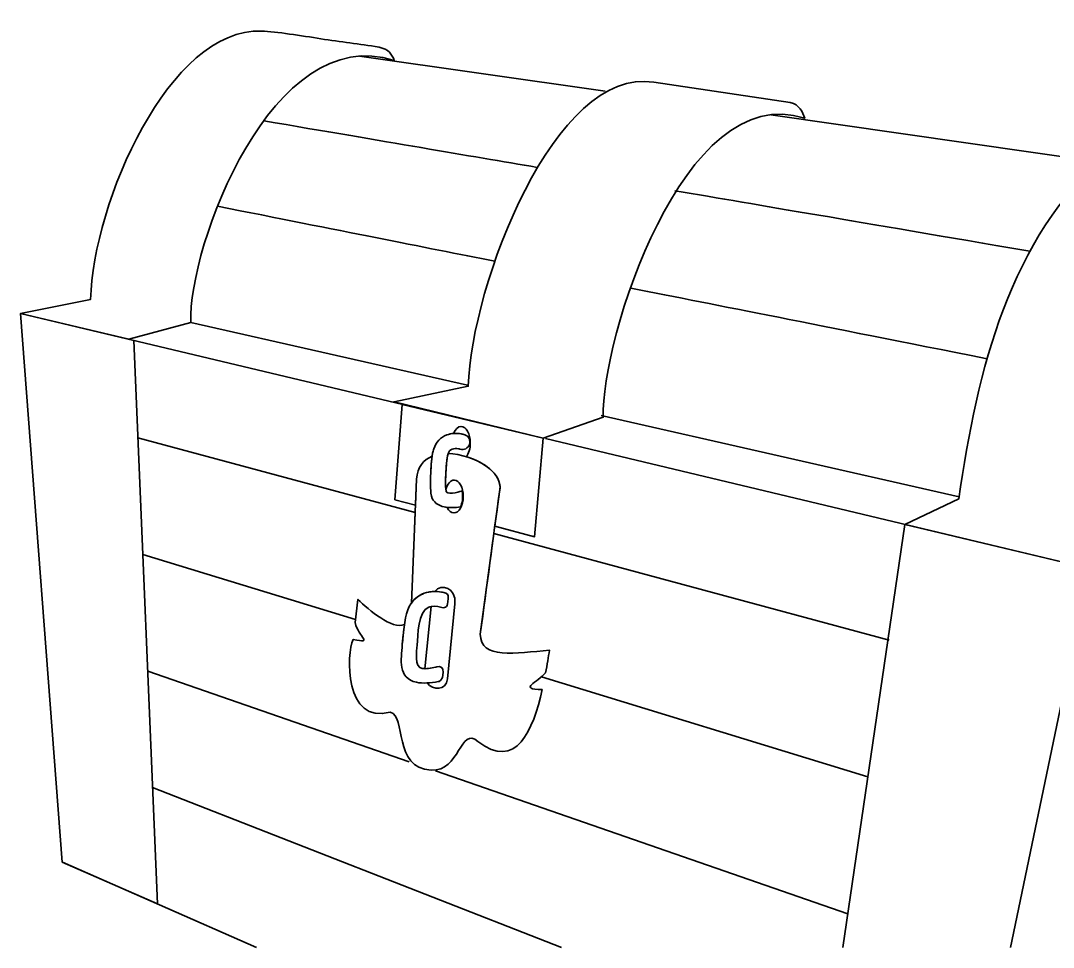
# Model space of a CAD drawing. Header units: centimetres. Extents: x -21.3 to 21.2, y -15.2 to 14.8.
# Drawn here: x 5.484 to 7.396, y -2.144 to -0.428 of the extents above; entities that cross this region are included whole.
import ezdxf

# ---------------------------------------------------------------- set-up
doc = ezdxf.new("R2010")
doc.units = ezdxf.units.CM
doc.header["$MEASUREMENT"] = 0
doc.layers.add('layer 1', color=7, linetype='Continuous')

msp = doc.modelspace()

# ---------------------------------------------------------------- linework, layer by layer
at = {"layer": 'layer 1', "color": 29, "lineweight": 35}
for points, knots in [([(5.68419, -1.01835), (5.68419, -1.01835), (5.48375, -0.97049), (5.48375, -0.97049), (5.48375, -0.97049), (5.48375, -0.97049), (5.61318, -0.94467), (5.61318, -0.94467), (5.61318, -0.94467), (5.61828, -0.7655), (5.75858, -0.44114), (5.93021, -0.44789), (5.93021, -0.44789), (5.95677, -0.44893), (6.00441, -0.45624), (6.03933, -0.46196), (6.03933, -0.46196), (6.07688, -0.46812), (6.11013, -0.47117), (6.14734, -0.47754), (6.14734, -0.47754), (6.16459, -0.48084), (6.17173, -0.49112), (6.17552, -0.50214), (6.17552, -0.50214), (5.94984, -0.42844), (5.79395, -0.84677), (5.79861, -0.98726), (5.79861, -0.98726), (5.79861, -0.98726), (5.68419, -1.01835), (5.68419, -1.01835)], [0, 0, 0, 0, 0.1111111, 0.1111111, 0.1111111, 0.1111111, 0.2222222, 0.2222222, 0.2222222, 0.2222222, 0.3333333, 0.3333333, 0.3333333, 0.3333333, 0.4444444, 0.4444444, 0.4444444, 0.4444444, 0.5555556, 0.5555556, 0.5555556, 0.5555556, 0.6666667, 0.6666667, 0.6666667, 0.6666667, 0.7777778, 0.7777778, 0.7777778, 0.7777778, 1, 1, 1, 1]), ([(6.45135, -1.2015), (6.45135, -1.2015), (6.17518, -1.13416), (6.17518, -1.13416), (6.17518, -1.13416), (6.17518, -1.13416), (6.31259, -1.10535), (6.31259, -1.10535), (6.31259, -1.10535), (6.31792, -0.91727), (6.47334, -0.51239), (6.65588, -0.54238), (6.65588, -0.54238), (6.65588, -0.54238), (6.90862, -0.58023), (6.90862, -0.58023), (6.90862, -0.58023), (6.92585, -0.58354), (6.93179, -0.59821), (6.93558, -0.60922), (6.93558, -0.60922), (6.70992, -0.53551), (6.55782, -1.02226), (6.56249, -1.16275), (6.56249, -1.16275), (6.56249, -1.16275), (6.45135, -1.2015), (6.45135, -1.2015)], [0, 0, 0, 0, 0.125, 0.125, 0.125, 0.125, 0.25, 0.25, 0.25, 0.25, 0.375, 0.375, 0.375, 0.375, 0.5, 0.5, 0.5, 0.5, 0.625, 0.625, 0.625, 0.625, 0.75, 0.75, 0.75, 0.75, 1, 1, 1, 1]), ([(7.46312, -1.44304), (7.46312, -1.44304), (7.12066, -1.36128), (7.12066, -1.36128), (7.12066, -1.36128), (7.12066, -1.36128), (7.2208, -1.31399), (7.2208, -1.31399), (7.2208, -1.31399), (7.25499, -1.07391), (7.31583, -0.83026), (7.49512, -0.67556), (7.49512, -0.67556), (7.50964, -0.66312), (7.52886, -0.66284), (7.55492, -0.66513), (7.55492, -0.66513), (7.55492, -0.66513), (7.84721, -0.70224), (7.84721, -0.70224), (7.84721, -0.70224), (7.86655, -0.70595), (7.87468, -0.71657), (7.87893, -0.72895), (7.87893, -0.72895), (7.82196, -0.69217), (7.72601, -0.82367), (7.68329, -0.93459), (7.68329, -0.93459), (7.62738, -1.07974), (7.5848, -1.24257), (7.56072, -1.39209), (7.56072, -1.39209), (7.56072, -1.39209), (7.46312, -1.44304), (7.46312, -1.44304)], [0, 0, 0, 0, 0.1, 0.1, 0.1, 0.1, 0.2, 0.2, 0.2, 0.2, 0.3, 0.3, 0.3, 0.3, 0.4, 0.4, 0.4, 0.4, 0.5, 0.5, 0.5, 0.5, 0.6, 0.6, 0.6, 0.6, 0.7, 0.7, 0.7, 0.7, 0.8, 0.8, 0.8, 0.8, 1, 1, 1, 1]), ([(5.73719, -2.06372), (5.73719, -2.06372), (5.56087, -1.98639), (5.56087, -1.98639), (5.56087, -1.98639), (5.56087, -1.98639), (5.48375, -0.97049), (5.48375, -0.97049), (5.48375, -0.97049), (5.48375, -0.97049), (5.6934, -1.02054), (5.6934, -1.02054), (5.6934, -1.02054), (5.6934, -1.02054), (5.73719, -2.06372), (5.73719, -2.06372)], [0, 0, 0, 0, 0.2, 0.2, 0.2, 0.2, 0.4, 0.4, 0.4, 0.4, 0.6, 0.6, 0.6, 0.6, 1, 1, 1, 1]), ([(6.24566, -1.23512), (6.24566, -1.23512), (6.24656, -1.22951), (6.24656, -1.22951), (6.24656, -1.22951), (6.24704, -1.22674), (6.24774, -1.22403), (6.24863, -1.22139), (6.24863, -1.22139), (6.25274, -1.2091), (6.26082, -1.20002), (6.27305, -1.19552), (6.27305, -1.19552), (6.277, -1.19406), (6.2812, -1.1932), (6.28546, -1.19286), (6.28546, -1.19286), (6.28853, -1.18498), (6.29362, -1.1798), (6.29939, -1.1798), (6.29939, -1.1798), (6.30877, -1.1798), (6.31637, -1.19343), (6.31637, -1.21027), (6.31637, -1.21027), (6.31637, -1.22089), (6.31334, -1.23023), (6.30877, -1.23569), (6.30877, -1.23569), (6.34575, -1.24685), (6.37811, -1.27346), (6.37029, -1.30106), (6.37029, -1.30106), (6.37029, -1.30106), (6.36175, -1.36472), (6.36175, -1.36472), (6.36175, -1.36472), (6.36175, -1.36472), (6.43523, -1.38423), (6.43523, -1.38423), (6.43523, -1.38423), (6.43523, -1.38423), (6.45135, -1.2015), (6.45135, -1.2015), (6.45135, -1.2015), (6.45135, -1.2015), (6.19008, -1.13913), (6.19008, -1.13913), (6.19008, -1.13913), (6.19008, -1.13913), (6.17684, -1.31561), (6.17684, -1.31561), (6.17684, -1.31561), (6.17684, -1.31561), (6.21485, -1.3257), (6.21485, -1.3257), (6.21485, -1.3257), (6.21485, -1.3257), (6.21687, -1.27745), (6.21687, -1.27745), (6.21687, -1.27745), (6.21819, -1.25501), (6.2296, -1.24163), (6.24566, -1.23512)], [0, 0, 0, 0, 0.0588235, 0.0588235, 0.0588235, 0.0588235, 0.1176471, 0.1176471, 0.1176471, 0.1176471, 0.1764706, 0.1764706, 0.1764706, 0.1764706, 0.2352941, 0.2352941, 0.2352941, 0.2352941, 0.2941176, 0.2941176, 0.2941176, 0.2941176, 0.3529412, 0.3529412, 0.3529412, 0.3529412, 0.4117647, 0.4117647, 0.4117647, 0.4117647, 0.4705882, 0.4705882, 0.4705882, 0.4705882, 0.5294118, 0.5294118, 0.5294118, 0.5294118, 0.5882353, 0.5882353, 0.5882353, 0.5882353, 0.6470588, 0.6470588, 0.6470588, 0.6470588, 0.7058824, 0.7058824, 0.7058824, 0.7058824, 0.7647059, 0.7647059, 0.7647059, 0.7647059, 0.8235294, 0.8235294, 0.8235294, 0.8235294, 0.8823529, 0.8823529, 0.8823529, 0.8823529, 1, 1, 1, 1]), ([(7.0918, -1.57534), (7.0918, -1.57534), (6.35991, -1.37827), (6.35991, -1.37827), (6.35991, -1.37827), (6.35991, -1.37827), (6.3349, -1.56425), (6.3349, -1.56425), (6.3349, -1.56425), (6.33414, -1.61261), (6.4008, -1.59855), (6.46299, -1.59443), (6.46299, -1.59443), (6.46087, -1.60663), (6.45853, -1.62092), (6.45571, -1.63609), (6.45571, -1.63609), (6.44152, -1.65357), (6.4034, -1.66616), (6.44938, -1.66722), (6.44938, -1.66722), (6.43252, -1.74231), (6.40149, -1.81846), (6.33042, -1.76297), (6.33042, -1.76297), (6.29734, -1.73432), (6.29732, -1.81919), (6.24371, -1.81634), (6.24371, -1.81634), (6.17215, -1.81253), (6.19887, -1.71584), (6.16822, -1.70902), (6.16822, -1.70902), (6.08291, -1.73213), (6.08674, -1.60027), (6.09955, -1.57429), (6.09955, -1.57429), (6.13831, -1.58206), (6.10917, -1.57094), (6.10332, -1.54314), (6.10332, -1.54314), (6.10332, -1.54314), (6.10823, -1.50025), (6.10823, -1.50025), (6.10823, -1.50025), (6.12901, -1.5199), (6.17137, -1.55659), (6.1943, -1.5466), (6.1943, -1.5466), (6.19232, -1.5597), (6.19126, -1.57348), (6.19045, -1.58371), (6.19045, -1.58371), (6.18826, -1.61196), (6.18188, -1.64611), (6.21685, -1.65366), (6.21685, -1.65366), (6.22234, -1.65483), (6.2291, -1.65517), (6.23624, -1.65483), (6.23624, -1.65483), (6.24706, -1.66837), (6.27161, -1.67028), (6.27389, -1.64743), (6.27389, -1.64743), (6.27389, -1.64743), (6.28773, -1.50838), (6.28773, -1.50838), (6.28773, -1.50838), (6.29076, -1.47805), (6.26254, -1.47023), (6.25036, -1.48545), (6.25036, -1.48545), (6.24425, -1.48552), (6.23756, -1.48644), (6.23101, -1.48882), (6.23101, -1.48882), (6.2222, -1.49202), (6.21377, -1.49761), (6.20731, -1.50685), (6.20731, -1.50685), (6.20731, -1.50685), (6.2143, -1.33906), (6.2143, -1.33906), (6.2143, -1.33906), (6.2143, -1.33906), (5.70097, -1.20084), (5.70097, -1.20084)], [0, 0, 0, 0, 0.0434783, 0.0434783, 0.0434783, 0.0434783, 0.0869565, 0.0869565, 0.0869565, 0.0869565, 0.1304348, 0.1304348, 0.1304348, 0.1304348, 0.173913, 0.173913, 0.173913, 0.173913, 0.2173913, 0.2173913, 0.2173913, 0.2173913, 0.2608696, 0.2608696, 0.2608696, 0.2608696, 0.3043478, 0.3043478, 0.3043478, 0.3043478, 0.3478261, 0.3478261, 0.3478261, 0.3478261, 0.3913043, 0.3913043, 0.3913043, 0.3913043, 0.4347826, 0.4347826, 0.4347826, 0.4347826, 0.4782609, 0.4782609, 0.4782609, 0.4782609, 0.5217391, 0.5217391, 0.5217391, 0.5217391, 0.5652174, 0.5652174, 0.5652174, 0.5652174, 0.6086957, 0.6086957, 0.6086957, 0.6086957, 0.6521739, 0.6521739, 0.6521739, 0.6521739, 0.6956522, 0.6956522, 0.6956522, 0.6956522, 0.7391304, 0.7391304, 0.7391304, 0.7391304, 0.7826087, 0.7826087, 0.7826087, 0.7826087, 0.826087, 0.826087, 0.826087, 0.826087, 0.8695652, 0.8695652, 0.8695652, 0.8695652, 0.9130435, 0.9130435, 0.9130435, 0.9130435, 1, 1, 1, 1]), ([(6.26823, -1.32895), (6.25711, -1.32657), (6.24741, -1.32049), (6.24449, -1.30906), (6.24449, -1.30906), (6.24449, -1.30906), (6.2444, -1.30876), (6.2444, -1.30876), (6.2444, -1.30876), (6.24427, -1.30825), (6.24414, -1.30776), (6.24406, -1.30724), (6.24406, -1.30724), (6.24216, -1.29623), (6.24242, -1.28279), (6.24281, -1.27161), (6.24281, -1.27161), (6.24328, -1.25801), (6.24418, -1.24291), (6.24656, -1.22951), (6.24656, -1.22951), (6.24704, -1.22674), (6.24774, -1.22403), (6.24863, -1.22139), (6.24863, -1.22139), (6.25274, -1.20913), (6.26084, -1.20002), (6.27305, -1.19552), (6.27305, -1.19552), (6.28131, -1.19248), (6.29067, -1.19202), (6.29929, -1.19354), (6.29929, -1.19354), (6.30158, -1.19396), (6.30387, -1.19453), (6.30608, -1.19526), (6.30608, -1.19526), (6.31343, -1.19773), (6.31739, -1.20569), (6.31492, -1.21303), (6.31492, -1.21303), (6.31247, -1.22037), (6.30451, -1.22434), (6.29716, -1.22188), (6.29716, -1.22188), (6.2963, -1.22158), (6.29532, -1.22139), (6.29444, -1.22123), (6.29444, -1.22123), (6.29068, -1.22058), (6.28635, -1.22056), (6.28272, -1.22188), (6.28272, -1.22188), (6.27882, -1.22334), (6.27653, -1.22643), (6.27524, -1.2303), (6.27524, -1.2303), (6.27479, -1.23161), (6.27447, -1.233), (6.27425, -1.23435), (6.27425, -1.23435), (6.27114, -1.25169), (6.269, -1.28328), (6.27149, -1.30082), (6.27149, -1.30082), (6.27776, -1.30821), (6.30036, -1.29891), (6.3013, -1.29948), (6.3013, -1.29948), (6.30321, -1.31191), (6.30159, -1.32243), (6.29805, -1.32852), (6.29805, -1.32852), (6.28886, -1.33044), (6.2774, -1.33091), (6.26823, -1.32895)], [0, 0, 0, 0, 0.05, 0.05, 0.05, 0.05, 0.1, 0.1, 0.1, 0.1, 0.15, 0.15, 0.15, 0.15, 0.2, 0.2, 0.2, 0.2, 0.25, 0.25, 0.25, 0.25, 0.3, 0.3, 0.3, 0.3, 0.35, 0.35, 0.35, 0.35, 0.4, 0.4, 0.4, 0.4, 0.45, 0.45, 0.45, 0.45, 0.5, 0.5, 0.5, 0.5, 0.55, 0.55, 0.55, 0.55, 0.6, 0.6, 0.6, 0.6, 0.65, 0.65, 0.65, 0.65, 0.7, 0.7, 0.7, 0.7, 0.75, 0.75, 0.75, 0.75, 0.8, 0.8, 0.8, 0.8, 0.85, 0.85, 0.85, 0.85, 0.9, 0.9, 0.9, 0.9, 1, 1, 1, 1]), ([(6.21687, -1.27745), (6.21687, -1.27745), (6.20731, -1.50685), (6.20731, -1.50685), (6.20731, -1.50685), (6.21377, -1.49761), (6.2222, -1.49202), (6.23101, -1.48882), (6.23101, -1.48882), (6.23756, -1.48644), (6.24425, -1.48552), (6.25036, -1.48545), (6.25036, -1.48545), (6.26254, -1.47023), (6.29076, -1.47805), (6.28773, -1.50838), (6.28773, -1.50838), (6.28773, -1.50838), (6.27389, -1.64743), (6.27389, -1.64743), (6.27389, -1.64743), (6.27161, -1.67028), (6.24706, -1.66837), (6.23624, -1.65483), (6.23624, -1.65483), (6.2291, -1.65517), (6.22234, -1.65483), (6.21685, -1.65365), (6.21685, -1.65365), (6.18188, -1.64611), (6.18825, -1.61196), (6.19045, -1.58371), (6.19045, -1.58371), (6.19126, -1.57348), (6.19232, -1.5597), (6.1943, -1.5466), (6.1943, -1.5466), (6.17136, -1.55659), (6.12901, -1.5199), (6.10823, -1.50025), (6.10823, -1.50025), (6.10823, -1.50025), (6.10332, -1.54314), (6.10332, -1.54314), (6.10332, -1.54314), (6.10917, -1.57094), (6.13831, -1.58206), (6.09955, -1.57429), (6.09955, -1.57429), (6.08674, -1.60027), (6.08291, -1.73213), (6.16822, -1.70902), (6.16822, -1.70902), (6.19887, -1.71584), (6.17215, -1.81253), (6.24371, -1.81634), (6.24371, -1.81634), (6.29732, -1.81919), (6.29734, -1.73432), (6.33042, -1.76297), (6.33042, -1.76297), (6.40149, -1.81846), (6.43252, -1.74231), (6.44938, -1.66722), (6.44938, -1.66722), (6.4034, -1.66616), (6.44152, -1.65357), (6.45571, -1.63609), (6.45571, -1.63609), (6.45853, -1.62092), (6.46087, -1.60663), (6.46299, -1.59443), (6.46299, -1.59443), (6.40079, -1.59855), (6.33414, -1.61261), (6.3349, -1.56425), (6.3349, -1.56425), (6.3467, -1.47652), (6.3585, -1.38879), (6.37029, -1.30106), (6.37029, -1.30106), (6.38044, -1.2652), (6.32281, -1.23098), (6.27528, -1.23022), (6.27528, -1.23022), (6.27528, -1.23022), (6.27524, -1.2303), (6.27524, -1.2303), (6.27524, -1.2303), (6.27479, -1.23161), (6.27449, -1.233), (6.27425, -1.23435), (6.27425, -1.23435), (6.27208, -1.24649), (6.27126, -1.2602), (6.27084, -1.27252), (6.27084, -1.27252), (6.27059, -1.2799), (6.27032, -1.28878), (6.27102, -1.29671), (6.27102, -1.29671), (6.27382, -1.28632), (6.27974, -1.27912), (6.28655, -1.27912), (6.28655, -1.27912), (6.29593, -1.27912), (6.30342, -1.29278), (6.30326, -1.30961), (6.30326, -1.30961), (6.30313, -1.32644), (6.29541, -1.34008), (6.28605, -1.34008), (6.28605, -1.34008), (6.28097, -1.34008), (6.27646, -1.33611), (6.2734, -1.32978), (6.2734, -1.32978), (6.27163, -1.32958), (6.26987, -1.32929), (6.26823, -1.32895), (6.26823, -1.32895), (6.25711, -1.32657), (6.24741, -1.32049), (6.24449, -1.30904), (6.24449, -1.30904), (6.24449, -1.30904), (6.2444, -1.30876), (6.2444, -1.30876), (6.2444, -1.30876), (6.24427, -1.30825), (6.24414, -1.30776), (6.24406, -1.30724), (6.24406, -1.30724), (6.24216, -1.29625), (6.24242, -1.28277), (6.24279, -1.27164), (6.24279, -1.27164), (6.24321, -1.25989), (6.24393, -1.24703), (6.24566, -1.23512), (6.24566, -1.23512), (6.2296, -1.24163), (6.21819, -1.25501), (6.21687, -1.27745)], [0, 0, 0, 0, 0.027027, 0.027027, 0.027027, 0.027027, 0.0540541, 0.0540541, 0.0540541, 0.0540541, 0.0810811, 0.0810811, 0.0810811, 0.0810811, 0.1081081, 0.1081081, 0.1081081, 0.1081081, 0.1351351, 0.1351351, 0.1351351, 0.1351351, 0.1621622, 0.1621622, 0.1621622, 0.1621622, 0.1891892, 0.1891892, 0.1891892, 0.1891892, 0.2162162, 0.2162162, 0.2162162, 0.2162162, 0.2432432, 0.2432432, 0.2432432, 0.2432432, 0.2702703, 0.2702703, 0.2702703, 0.2702703, 0.2972973, 0.2972973, 0.2972973, 0.2972973, 0.3243243, 0.3243243, 0.3243243, 0.3243243, 0.3513514, 0.3513514, 0.3513514, 0.3513514, 0.3783784, 0.3783784, 0.3783784, 0.3783784, 0.4054054, 0.4054054, 0.4054054, 0.4054054, 0.4324324, 0.4324324, 0.4324324, 0.4324324, 0.4594595, 0.4594595, 0.4594595, 0.4594595, 0.4864865, 0.4864865, 0.4864865, 0.4864865, 0.5135135, 0.5135135, 0.5135135, 0.5135135, 0.5405405, 0.5405405, 0.5405405, 0.5405405, 0.5675676, 0.5675676, 0.5675676, 0.5675676, 0.5945946, 0.5945946, 0.5945946, 0.5945946, 0.6216216, 0.6216216, 0.6216216, 0.6216216, 0.6486486, 0.6486486, 0.6486486, 0.6486486, 0.6756757, 0.6756757, 0.6756757, 0.6756757, 0.7027027, 0.7027027, 0.7027027, 0.7027027, 0.7297297, 0.7297297, 0.7297297, 0.7297297, 0.7567568, 0.7567568, 0.7567568, 0.7567568, 0.7837838, 0.7837838, 0.7837838, 0.7837838, 0.8108108, 0.8108108, 0.8108108, 0.8108108, 0.8378378, 0.8378378, 0.8378378, 0.8378378, 0.8648649, 0.8648649, 0.8648649, 0.8648649, 0.8918919, 0.8918919, 0.8918919, 0.8918919, 0.9189189, 0.9189189, 0.9189189, 0.9189189, 0.9459459, 0.9459459, 0.9459459, 0.9459459, 1, 1, 1, 1]), ([(7.3168, -2.14442), (7.3168, -2.14442), (7.46312, -1.44304), (7.46312, -1.44304), (7.46312, -1.44304), (7.46312, -1.44304), (7.12066, -1.36128), (7.12066, -1.36128), (7.12066, -1.36128), (7.12066, -1.36128), (7.00617, -2.14442), (7.00617, -2.14442)], [0, 0, 0, 0, 0.25, 0.25, 0.25, 0.25, 0.5, 0.5, 0.5, 0.5, 1, 1, 1, 1]), ([(6.27095, -1.48854), (6.27635, -1.48995), (6.27651, -1.49533), (6.27462, -1.50445), (6.27462, -1.50445), (6.27455, -1.51593), (6.26819, -1.51689), (6.26112, -1.5145), (6.26112, -1.5145), (6.25484, -1.51236), (6.24563, -1.51227), (6.23931, -1.51455), (6.23931, -1.51455), (6.21972, -1.52165), (6.21911, -1.56741), (6.21775, -1.58456), (6.21775, -1.58456), (6.2169, -1.59554), (6.21244, -1.62659), (6.22743, -1.62785), (6.22743, -1.62785), (6.23466, -1.62942), (6.24263, -1.62748), (6.25278, -1.62542), (6.25278, -1.62542), (6.25278, -1.62542), (6.25278, -1.62541), (6.25278, -1.62541), (6.25278, -1.62541), (6.25278, -1.62541), (6.25467, -1.62503), (6.25467, -1.62503), (6.25467, -1.62503), (6.26214, -1.62347), (6.26596, -1.62556), (6.26619, -1.63562), (6.26619, -1.63562), (6.26613, -1.65159), (6.25719, -1.65242), (6.25716, -1.65219), (6.25716, -1.65219), (6.25716, -1.65219), (6.25705, -1.65223), (6.25705, -1.65223), (6.25705, -1.65223), (6.24328, -1.65499), (6.2276, -1.65598), (6.21685, -1.65365), (6.21685, -1.65365), (6.18188, -1.64611), (6.18825, -1.61196), (6.19045, -1.58371), (6.19045, -1.58371), (6.19186, -1.56569), (6.19411, -1.53683), (6.20064, -1.51964), (6.20064, -1.51964), (6.20718, -1.50244), (6.21871, -1.49328), (6.23101, -1.48882), (6.23101, -1.48882), (6.24247, -1.48465), (6.25432, -1.48494), (6.26287, -1.48647), (6.26287, -1.48647), (6.26584, -1.48699), (6.26864, -1.48776), (6.27095, -1.48854)], [0, 0, 0, 0, 0.0555556, 0.0555556, 0.0555556, 0.0555556, 0.1111111, 0.1111111, 0.1111111, 0.1111111, 0.1666667, 0.1666667, 0.1666667, 0.1666667, 0.2222222, 0.2222222, 0.2222222, 0.2222222, 0.2777778, 0.2777778, 0.2777778, 0.2777778, 0.3333333, 0.3333333, 0.3333333, 0.3333333, 0.3888889, 0.3888889, 0.3888889, 0.3888889, 0.4444444, 0.4444444, 0.4444444, 0.4444444, 0.5, 0.5, 0.5, 0.5, 0.5555556, 0.5555556, 0.5555556, 0.5555556, 0.6111111, 0.6111111, 0.6111111, 0.6111111, 0.6666667, 0.6666667, 0.6666667, 0.6666667, 0.7222222, 0.7222222, 0.7222222, 0.7222222, 0.7777778, 0.7777778, 0.7777778, 0.7777778, 0.8333333, 0.8333333, 0.8333333, 0.8333333, 0.8888889, 0.8888889, 0.8888889, 0.8888889, 1, 1, 1, 1]), ([(6.23226, -1.62841), (6.23226, -1.62841), (6.24371, -1.5134), (6.24371, -1.5134), (6.24371, -1.5134), (6.24214, -1.51368), (6.24067, -1.51406), (6.23931, -1.51455), (6.23931, -1.51455), (6.21972, -1.52165), (6.21911, -1.56741), (6.21775, -1.58456), (6.21775, -1.58456), (6.2169, -1.59554), (6.21244, -1.62659), (6.22743, -1.62786), (6.22743, -1.62786), (6.22899, -1.6282), (6.23061, -1.62837), (6.23226, -1.62841)], [0, 0, 0, 0, 0.1666667, 0.1666667, 0.1666667, 0.1666667, 0.3333333, 0.3333333, 0.3333333, 0.3333333, 0.5, 0.5, 0.5, 0.5, 0.6666667, 0.6666667, 0.6666667, 0.6666667, 1, 1, 1, 1]), ([(6.23226, -1.62841), (6.23226, -1.62841), (6.24371, -1.5134), (6.24371, -1.5134), (6.24371, -1.5134), (6.24214, -1.51368), (6.24067, -1.51406), (6.23931, -1.51455), (6.23931, -1.51455), (6.21972, -1.52165), (6.21911, -1.56741), (6.21775, -1.58456), (6.21775, -1.58456), (6.2169, -1.59554), (6.21244, -1.62659), (6.22743, -1.62785), (6.22743, -1.62785), (6.22899, -1.6282), (6.23061, -1.62837), (6.23226, -1.62841)], [0, 0, 0, 0, 0.1666667, 0.1666667, 0.1666667, 0.1666667, 0.3333333, 0.3333333, 0.3333333, 0.3333333, 0.5, 0.5, 0.5, 0.5, 0.6666667, 0.6666667, 0.6666667, 0.6666667, 1, 1, 1, 1])]:
    msp.add_open_spline(points, degree=3, knots=knots, dxfattribs=at)
for points in [[(6.11093, -0.49395), (6.11093, -0.49395), (6.56628, -0.55914), (6.56628, -0.55914)], [(6.8727, -0.60301), (6.8727, -0.60301), (7.47916, -0.68984), (7.47916, -0.68984)], [(5.93386, -0.61392), (6.1613, -0.65268), (6.31459, -0.67876), (6.44045, -0.70015)], [(6.69536, -0.74343), (6.8539, -0.77034), (7.02751, -0.79984), (7.35258, -0.85524)], [(5.84826, -0.77206), (6.07491, -0.81712), (6.23088, -0.84804), (6.36196, -0.87398)], [(6.61336, -0.92369), (6.7787, -0.95637), (6.95728, -0.99171), (7.27325, -1.05453)], [(5.48375, -0.97049), (5.48375, -0.97049), (6.19168, -1.13949), (6.19168, -1.13949)], [(5.79861, -0.98726), (5.79861, -0.98726), (6.31107, -1.10354), (6.31107, -1.10354)], [(6.55879, -1.15975), (6.55879, -1.15975), (7.22135, -1.31008), (7.22135, -1.31008)], [(6.45535, -1.20244), (6.45535, -1.20244), (7.46312, -1.44304), (7.46312, -1.44304)], [(5.71004, -1.41684), (5.71004, -1.41684), (6.10395, -1.53763), (6.10395, -1.53763)], [(5.7191, -1.63272), (5.7191, -1.63272), (6.20322, -1.80073), (6.20322, -1.80073)], [(6.44846, -1.64327), (6.44846, -1.64327), (7.05236, -1.82847), (7.05236, -1.82847)], [(6.25205, -1.81768), (6.25205, -1.81768), (7.01522, -2.08253), (7.01522, -2.08253)], [(6.48545, -2.14442), (6.48545, -2.14442), (5.72816, -1.84848), (5.72816, -1.84848)], [(5.56136, -1.98697), (5.56136, -1.98697), (5.92053, -2.14442), (5.92053, -2.14442)]]:
    msp.add_open_spline(points, degree=3, dxfattribs=at)

doc.saveas('drawing.dxf')
